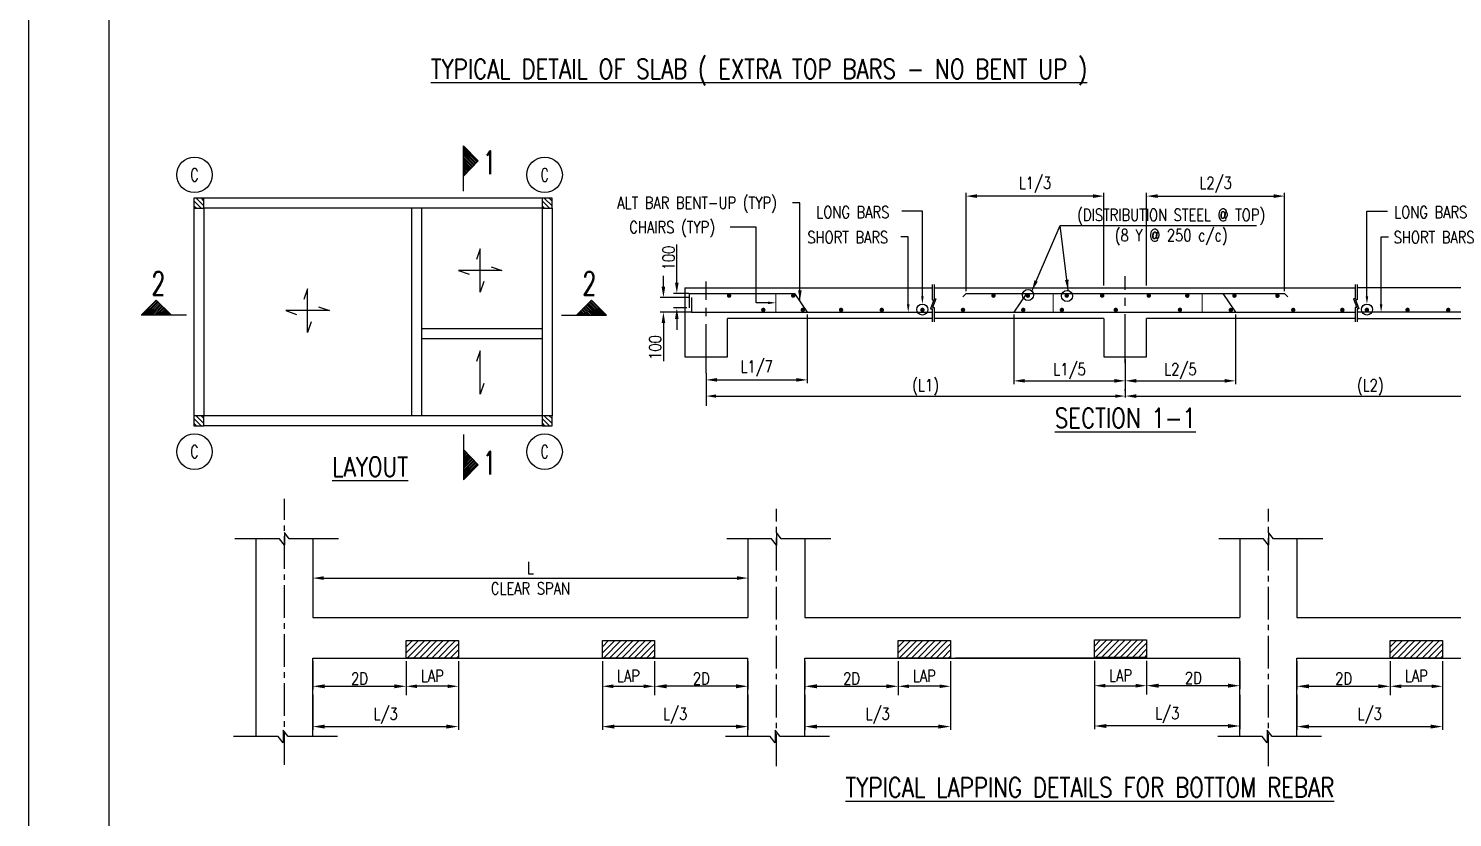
# Model space of a CAD drawing. Extents: x 345615 to 1272425, y -526289 to -156124.
# Drawn here: x 479679 to 512408, y -303144 to -285013 of the extents above; entities that cross this region are included whole.
import ezdxf
from ezdxf.enums import TextEntityAlignment as Align
from ezdxf.lldxf.tags import DXFTag

# ---------------------------------------------------------------- set-up
doc = ezdxf.new("R2010")
doc.units = 0
doc.header["$LTSCALE"] = 500
doc.header["$MEASUREMENT"] = 0
doc.header["$PDMODE"] = 35
doc.header["$PDSIZE"] = -15
doc.linetypes.add('CENTER2', pattern=[1.125, 0.75, -0.125, 0.125, -0.125])
doc.linetypes.add('HIDDEN2', pattern=[0.1875, 0.125, -0.0625])
doc.layers.get('DEFPOINTS').update_dxf_attribs({"color": 4})
for name, color, linetype in [('BEAM', 4, 'Continuous'), ('CENTERLINE', 8, 'CENTER2'), ('col & circal', 8, 'CENTER2'), ('CUTOUT2', 9, 'Continuous'), ('DIM', 5, 'Continuous'), ('dimention', 7, 'Continuous'), ('hat', 8, 'Continuous'), ('NO. SECTION', 1, 'Continuous'), ('other', 5, 'Continuous'), ('S-BEAM INNER', 4, 'HIDDEN2'), ('S-COLUMN', 1, 'Continuous'), ('S-COLUMN CIRCLE', 9, 'Continuous'), ('S-COLUMN HATCH', 8, 'Continuous'), ('S-COLUMN NO', 2, 'Continuous'), ('S-CONCRET LINE', 4, 'Continuous'), ('S-DIM-1', 5, 'Continuous'), ('S-REINFORCEMENT', 6, 'Continuous'), ('S-SLAB MARK', 3, 'Continuous'), ('S-TEXT-1', 4, 'Continuous'), ('S-TITLE', 6, 'Continuous'), ('s_TITILE', 9, 'Continuous'), ('TXT', 4, 'Continuous')]:
    doc.layers.add(name, color=color, linetype=linetype)
doc.layers.add('LINE', color=253, linetype='Continuous', lineweight=18)
doc.styles.add('ROMANS', font='simplex.shx', dxfattribs={"width": 0.8, "height": 275, "bigfont": 'bigfont.shx'})
tags = doc.linetypes.add('HIDDEN', pattern=[0.375, 0.25, -0.125]).pattern_tags.tags
tags[6:7] = [DXFTag(74, 4), DXFTag(75, 0), DXFTag(340, '0'), DXFTag(46, 1.0), DXFTag(50, 0.0), DXFTag(44, 0.0), DXFTag(45, 0.0)]
tags[4:5] = [DXFTag(74, 4), DXFTag(75, 0), DXFTag(340, '0'), DXFTag(46, 1.0), DXFTag(50, 0.0), DXFTag(44, 0.0), DXFTag(45, 0.0)]
doc.dimstyles.new('5', dxfattribs={"dimtxt": 250, "dimasz": 250, "dimexe": 60, "dimexo": 60, "dimgap": 150, "dimtad": 1, "dimdec": 0, "dimlfac": 0.2, "dimzin": 0, "dimdsep": 46, "dimtxsty": 'ROMANS', "dimcen": -250, "dimclrd": 5, "dimclre": 5, "dimclrt": 4, "dimadec": 0, "dimazin": 0, "dimtfac": 1, "dimtdec": 0, "dimtix": 1, "dimtofl": 0, "dimtmove": 2, "dimatfit": 3, "dimfxl": 0, "dimtolj": 1, "dimtzin": 0, "dimarcsym": 0})
doc.dimstyles.new('Copy of INT2TIMES', dxfattribs={"dimtxt": 300, "dimasz": 275, "dimexe": 75, "dimexo": 75, "dimgap": 40, "dimtad": 1, "dimdec": 0, "dimlfac": 0.5, "dimrnd": 5, "dimzin": 0, "dimdsep": 46, "dimtxsty": 'ROMANS', "dimcen": -1, "dimclrd": 5, "dimclre": 5, "dimclrt": 4, "dimadec": 0, "dimazin": 0, "dimtfac": 1, "dimtdec": 0, "dimtix": 1, "dimtofl": 0, "dimtmove": 2, "dimatfit": 3, "dimfxl": 0, "dimtolj": 1, "dimtzin": 0, "dimarcsym": 0})
doc.dimstyles.new('Copy(2) of Standard', dxfattribs={"dimtxt": 300, "dimasz": 250, "dimexe": 75, "dimexo": 50, "dimgap": 50, "dimtad": 1, "dimdec": 0, "dimrnd": 5, "dimzin": 0, "dimdsep": 46, "dimtxsty": 'ROMANS', "dimcen": 0, "dimclrd": 5, "dimclre": 5, "dimclrt": 4, "dimadec": 0, "dimazin": 0, "dimtfac": 1, "dimtdec": 0, "dimtofl": 0, "dimtmove": 0, "dimatfit": 3, "dimfxl": 0, "dimtolj": 1, "dimtzin": 0, "dimarcsym": 0})
doc.dimstyles.new('dim100', dxfattribs={"dimtxt": 250, "dimasz": 250, "dimexe": 200, "dimexo": 200, "dimgap": 100, "dimtad": 1, "dimdec": 0, "dimzin": 0, "dimdsep": 46, "dimtxsty": 'ROMANS', "dimcen": 0, "dimclrd": 5, "dimclre": 5, "dimclrt": 4, "dimadec": 0, "dimazin": 0, "dimtfac": 1, "dimtdec": 0, "dimtix": 1, "dimtofl": 0, "dimtmove": 2, "dimatfit": 3, "dimfxl": 0, "dimtolj": 1, "dimtzin": 0, "dimlwd": -1, "dimlwe": -1, "dimarcsym": 0})
doc.dimstyles.new('INT1', dxfattribs={"dimtxt": 250, "dimasz": 250, "dimexe": 150, "dimexo": 60, "dimgap": 75, "dimtad": 1, "dimdec": 0, "dimzin": 0, "dimdsep": 46, "dimtxsty": 'ROMANS', "dimcen": -250, "dimclrd": 5, "dimclre": 5, "dimclrt": 4, "dimadec": 0, "dimazin": 0, "dimtfac": 1, "dimtdec": 0, "dimtix": 1, "dimtofl": 0, "dimtmove": 2, "dimatfit": 3, "dimfxl": 0, "dimtolj": 1, "dimtzin": 0, "dimarcsym": 0})

# ---------------------------------------------------------------- blocks, each defined once
blk = doc.blocks.new('*D101')
at = {"layer": 'DEFPOINTS', "color": 0, "ltscale": 2}
for p in [(505378, -299465), (507523, -299476), (505378, -300115)]:
    blk.add_point(p, dxfattribs=at)
at = {"layer": 'DIM', "color": 5, "lineweight": -2, "ltscale": 2}
for p, q in [((505378, -299540), (505378, -300190)), ((507523, -299551), (507523, -300190)), ((507248, -300115), (505653, -300115))]:
    blk.add_line(p, q, dxfattribs=at)
at = {"layer": 'DIM', "color": 5, "ltscale": 2}
for points in [[(505653, -300069), (505653, -300161), (505378, -300115)], [(507248, -300069), (507248, -300161), (507523, -300115)]]:
    blk.add_solid(points, dxfattribs=at)
at = {"layer": 'DIM', "color": 4, "ltscale": 2, "insert": (506451, -299938), "char_height": 275, "attachment_point": 5, "style": 'ROMANS'}
blk.add_mtext('\\A1;{2D}', dxfattribs=at)
blk = doc.blocks.new('*D102')
at = {"layer": 'DEFPOINTS', "color": 0}
for p in [(504178, -299465), (505378, -299465), (505378, -300115)]:
    blk.add_point(p, dxfattribs=at)
at = {"layer": 'S-DIM-1', "color": 5}
for p, q in [((504178, -299665), (504178, -300315)), ((505378, -299665), (505378, -300315)), ((504428, -300115), (505128, -300115))]:
    blk.add_line(p, q, dxfattribs=at)
for points in [[(504428, -300074), (504428, -300157), (504178, -300115)], [(505128, -300074), (505128, -300157), (505378, -300115)]]:
    blk.add_solid(points, dxfattribs=at)
at = {"layer": 'S-DIM-1', "color": 4, "insert": (504778, -299878), "char_height": 275, "attachment_point": 5, "style": 'ROMANS'}
blk.add_mtext('\\A1;LAP', dxfattribs=at)
blk = doc.blocks.new('*D103')
at = {"layer": 'DEFPOINTS', "color": 0, "ltscale": 2}
for p in [(504178, -299465), (507523, -300251), (504178, -301041)]:
    blk.add_point(p, dxfattribs=at)
at = {"layer": 'DIM', "color": 5, "lineweight": -2, "ltscale": 2}
for p, q in [((504178, -299540), (504178, -301116)), ((507523, -300326), (507523, -301116)), ((507248, -301041), (504453, -301041))]:
    blk.add_line(p, q, dxfattribs=at)
at = {"layer": 'DIM', "color": 5, "ltscale": 2}
for points in [[(504453, -300996), (504453, -301087), (504178, -301041)], [(507248, -300996), (507248, -301087), (507523, -301041)]]:
    blk.add_solid(points, dxfattribs=at)
at = {"layer": 'DIM', "color": 4, "ltscale": 2, "insert": (505851, -300792), "char_height": 275, "attachment_point": 5, "style": 'ROMANS'}
blk.add_mtext('\\A1;L/3', dxfattribs=at)
blk = doc.blocks.new('*D104')
at = {"layer": 'DEFPOINTS', "color": 0, "ltscale": 2}
for p in [(494069, -299479), (496215, -299479), (494069, -300129)]:
    blk.add_point(p, dxfattribs=at)
at = {"layer": 'DIM', "color": 5, "lineweight": -2, "ltscale": 2}
for p, q in [((494069, -299554), (494069, -300204)), ((496215, -299554), (496215, -300204)), ((495940, -300129), (494344, -300129))]:
    blk.add_line(p, q, dxfattribs=at)
at = {"layer": 'DIM', "color": 5, "ltscale": 2}
for points in [[(494344, -300083), (494344, -300175), (494069, -300129)], [(495940, -300083), (495940, -300175), (496215, -300129)]]:
    blk.add_solid(points, dxfattribs=at)
at = {"layer": 'DIM', "color": 4, "ltscale": 2, "insert": (495142, -299951), "char_height": 275, "attachment_point": 5, "style": 'ROMANS'}
blk.add_mtext('\\A1;{2D}', dxfattribs=at)
blk = doc.blocks.new('*D105')
at = {"layer": 'DEFPOINTS', "color": 0}
for p in [(492869, -299479), (494069, -299479), (494069, -300129)]:
    blk.add_point(p, dxfattribs=at)
at = {"layer": 'S-DIM-1', "color": 5}
for p, q in [((492869, -299679), (492869, -300329)), ((494069, -299679), (494069, -300329)), ((493119, -300129), (493819, -300129))]:
    blk.add_line(p, q, dxfattribs=at)
for points in [[(493119, -300087), (493119, -300170), (492869, -300129)], [(493819, -300087), (493819, -300170), (494069, -300129)]]:
    blk.add_solid(points, dxfattribs=at)
at = {"layer": 'S-DIM-1', "color": 4, "insert": (493469, -299891), "char_height": 275, "attachment_point": 5, "style": 'ROMANS'}
blk.add_mtext('\\A1;LAP', dxfattribs=at)
blk = doc.blocks.new('*D106')
at = {"layer": 'DEFPOINTS', "color": 0, "ltscale": 2}
for p in [(492869, -299479), (496215, -300253), (492869, -301055)]:
    blk.add_point(p, dxfattribs=at)
at = {"layer": 'DIM', "color": 5, "lineweight": -2, "ltscale": 2}
for p, q in [((492869, -299554), (492869, -301130)), ((496215, -300328), (496215, -301130)), ((495940, -301055), (493144, -301055))]:
    blk.add_line(p, q, dxfattribs=at)
at = {"layer": 'DIM', "color": 5, "ltscale": 2}
for points in [[(493144, -301009), (493144, -301101), (492869, -301055)], [(495940, -301009), (495940, -301101), (496215, -301055)]]:
    blk.add_solid(points, dxfattribs=at)
at = {"layer": 'DIM', "color": 4, "ltscale": 2, "insert": (494542, -300805), "char_height": 275, "attachment_point": 5, "style": 'ROMANS'}
blk.add_mtext('\\A1;L/3', dxfattribs=at)
blk = doc.blocks.new('*D107')
at = {"layer": 'DEFPOINTS', "color": 0, "ltscale": 2}
for p in [(486215, -299479), (488360, -299479), (488360, -300129)]:
    blk.add_point(p, dxfattribs=at)
at = {"layer": 'DIM', "color": 5, "lineweight": -2, "ltscale": 2}
for p, q in [((486215, -299554), (486215, -300204)), ((488360, -299554), (488360, -300204)), ((486490, -300129), (488085, -300129))]:
    blk.add_line(p, q, dxfattribs=at)
at = {"layer": 'DIM', "color": 5, "ltscale": 2}
for points in [[(486490, -300083), (486490, -300175), (486215, -300129)], [(488085, -300083), (488085, -300175), (488360, -300129)]]:
    blk.add_solid(points, dxfattribs=at)
at = {"layer": 'DIM', "color": 4, "ltscale": 2, "insert": (487287, -299951), "char_height": 275, "attachment_point": 5, "style": 'ROMANS'}
blk.add_mtext('\\A1;{2D}', dxfattribs=at)
blk = doc.blocks.new('*D108')
at = {"layer": 'DEFPOINTS', "color": 0}
for p in [(488360, -299479), (489560, -299479), (488360, -300129)]:
    blk.add_point(p, dxfattribs=at)
at = {"layer": 'S-DIM-1', "color": 5}
for p, q in [((488360, -299679), (488360, -300329)), ((489560, -299679), (489560, -300329)), ((489310, -300129), (488610, -300129))]:
    blk.add_line(p, q, dxfattribs=at)
for points in [[(488610, -300087), (488610, -300170), (488360, -300129)], [(489310, -300087), (489310, -300170), (489560, -300129)]]:
    blk.add_solid(points, dxfattribs=at)
at = {"layer": 'S-DIM-1', "color": 4, "insert": (488960, -299891), "char_height": 275, "attachment_point": 5, "style": 'ROMANS'}
blk.add_mtext('\\A1;LAP', dxfattribs=at)
blk = doc.blocks.new('*D109')
at = {"layer": 'DEFPOINTS', "color": 0, "ltscale": 2}
for p in [(489560, -299479), (486215, -300253), (489560, -301055)]:
    blk.add_point(p, dxfattribs=at)
at = {"layer": 'DIM', "color": 5, "lineweight": -2, "ltscale": 2}
for p, q in [((489560, -299554), (489560, -301130)), ((486215, -300328), (486215, -301130)), ((486490, -301055), (489285, -301055))]:
    blk.add_line(p, q, dxfattribs=at)
at = {"layer": 'DIM', "color": 5, "ltscale": 2}
for points in [[(486490, -301009), (486490, -301101), (486215, -301055)], [(489285, -301009), (489285, -301101), (489560, -301055)]]:
    blk.add_solid(points, dxfattribs=at)
at = {"layer": 'DIM', "color": 4, "ltscale": 2, "insert": (487887, -300805), "char_height": 275, "attachment_point": 5, "style": 'ROMANS'}
blk.add_mtext('\\A1;L/3', dxfattribs=at)
blk = doc.blocks.new('*D110')
at = {"layer": 'DEFPOINTS', "color": 0, "ltscale": 2}
for p in [(497523, -299479), (499669, -299479), (499669, -300129)]:
    blk.add_point(p, dxfattribs=at)
at = {"layer": 'DIM', "color": 5, "lineweight": -2, "ltscale": 2}
for p, q in [((497523, -299554), (497523, -300204)), ((499669, -299554), (499669, -300204)), ((497798, -300129), (499394, -300129))]:
    blk.add_line(p, q, dxfattribs=at)
at = {"layer": 'DIM', "color": 5, "ltscale": 2}
for points in [[(497798, -300083), (497798, -300175), (497523, -300129)], [(499394, -300083), (499394, -300175), (499669, -300129)]]:
    blk.add_solid(points, dxfattribs=at)
at = {"layer": 'DIM', "color": 4, "ltscale": 2, "insert": (498596, -299951), "char_height": 275, "attachment_point": 5, "style": 'ROMANS'}
blk.add_mtext('\\A1;{2D}', dxfattribs=at)
blk = doc.blocks.new('*D111')
at = {"layer": 'DEFPOINTS', "color": 0}
for p in [(499669, -299479), (500869, -299479), (499669, -300129)]:
    blk.add_point(p, dxfattribs=at)
at = {"layer": 'S-DIM-1', "color": 5}
for p, q in [((499669, -299679), (499669, -300329)), ((500869, -299679), (500869, -300329)), ((500619, -300129), (499919, -300129))]:
    blk.add_line(p, q, dxfattribs=at)
for points in [[(499919, -300087), (499919, -300170), (499669, -300129)], [(500619, -300087), (500619, -300170), (500869, -300129)]]:
    blk.add_solid(points, dxfattribs=at)
at = {"layer": 'S-DIM-1', "color": 4, "insert": (500269, -299891), "char_height": 275, "attachment_point": 5, "style": 'ROMANS'}
blk.add_mtext('\\A1;LAP', dxfattribs=at)
blk = doc.blocks.new('*D112')
at = {"layer": 'DEFPOINTS', "color": 0, "ltscale": 2}
for p in [(500869, -299479), (497523, -300253), (500869, -301055)]:
    blk.add_point(p, dxfattribs=at)
at = {"layer": 'DIM', "color": 5, "lineweight": -2, "ltscale": 2}
for p, q in [((500869, -299554), (500869, -301130)), ((497523, -300328), (497523, -301130)), ((497798, -301055), (500594, -301055))]:
    blk.add_line(p, q, dxfattribs=at)
at = {"layer": 'DIM', "color": 5, "ltscale": 2}
for points in [[(497798, -301009), (497798, -301101), (497523, -301055)], [(500594, -301009), (500594, -301101), (500869, -301055)]]:
    blk.add_solid(points, dxfattribs=at)
at = {"layer": 'DIM', "color": 4, "ltscale": 2, "insert": (499196, -300805), "char_height": 275, "attachment_point": 5, "style": 'ROMANS'}
blk.add_mtext('\\A1;L/3', dxfattribs=at)
blk = doc.blocks.new('*D113')
at = {"layer": 'DEFPOINTS', "color": 0, "ltscale": 2}
for p in [(508832, -299479), (510978, -299479), (510978, -300129)]:
    blk.add_point(p, dxfattribs=at)
at = {"layer": 'DIM', "color": 5, "lineweight": -2, "ltscale": 2}
for p, q in [((508832, -299554), (508832, -300204)), ((510978, -299554), (510978, -300204)), ((509107, -300129), (510703, -300129))]:
    blk.add_line(p, q, dxfattribs=at)
at = {"layer": 'DIM', "color": 5, "ltscale": 2}
for points in [[(509107, -300083), (509107, -300175), (508832, -300129)], [(510703, -300083), (510703, -300175), (510978, -300129)]]:
    blk.add_solid(points, dxfattribs=at)
at = {"layer": 'DIM', "color": 4, "ltscale": 2, "insert": (509905, -299951), "char_height": 275, "attachment_point": 5, "style": 'ROMANS'}
blk.add_mtext('\\A1;{2D}', dxfattribs=at)
blk = doc.blocks.new('*D114')
at = {"layer": 'DEFPOINTS', "color": 0}
for p in [(510978, -299479), (512178, -299479), (510978, -300129)]:
    blk.add_point(p, dxfattribs=at)
at = {"layer": 'S-DIM-1', "color": 5}
for p, q in [((510978, -299679), (510978, -300329)), ((512178, -299679), (512178, -300329)), ((511928, -300129), (511228, -300129))]:
    blk.add_line(p, q, dxfattribs=at)
for points in [[(511228, -300087), (511228, -300170), (510978, -300129)], [(511928, -300087), (511928, -300170), (512178, -300129)]]:
    blk.add_solid(points, dxfattribs=at)
at = {"layer": 'S-DIM-1', "color": 4, "insert": (511578, -299891), "char_height": 275, "attachment_point": 5, "style": 'ROMANS'}
blk.add_mtext('\\A1;LAP', dxfattribs=at)
blk = doc.blocks.new('*D115')
at = {"layer": 'DEFPOINTS', "color": 0, "ltscale": 2}
for p in [(512178, -299479), (508832, -300253), (512178, -301055)]:
    blk.add_point(p, dxfattribs=at)
at = {"layer": 'DIM', "color": 5, "lineweight": -2, "ltscale": 2}
for p, q in [((512178, -299554), (512178, -301130)), ((508832, -300328), (508832, -301130)), ((509107, -301055), (511903, -301055))]:
    blk.add_line(p, q, dxfattribs=at)
at = {"layer": 'DIM', "color": 5, "ltscale": 2}
for points in [[(509107, -301009), (509107, -301101), (508832, -301055)], [(511903, -301009), (511903, -301101), (512178, -301055)]]:
    blk.add_solid(points, dxfattribs=at)
at = {"layer": 'DIM', "color": 4, "ltscale": 2, "insert": (510505, -300805), "char_height": 275, "attachment_point": 5, "style": 'ROMANS'}
blk.add_mtext('\\A1;L/3', dxfattribs=at)
blk = doc.blocks.new('*D116')
at = {"layer": 'DEFPOINTS', "color": 0}
for p in [(486215, -297642), (496215, -297642), (496215, -297642)]:
    blk.add_point(p, dxfattribs=at)
at = {"layer": 'S-DIM-1', "color": 5}
blk.add_line((486465, -297642), (495965, -297642), dxfattribs=at)
for points in [[(486465, -297600), (486465, -297684), (486215, -297642)], [(495965, -297600), (495965, -297684), (496215, -297642)]]:
    blk.add_solid(points, dxfattribs=at)
at = {"layer": 'S-DIM-1', "color": 4, "char_height": 275, "style": 'ROMANS'}
for s, insert, attachment_point in [('\\A1;L', (491215, -297542), 8), ('\\A1;CLEAR SPAN', (491215, -297742), 2)]:
    blk.add_mtext(s, dxfattribs=dict(at, insert=insert, attachment_point=attachment_point))
blk = doc.blocks.new('*D342')
at = {"layer": 'DEFPOINTS', "color": 0}
for p in [(515413, -292899), (504888, -293490), (515413, -293460)]:
    blk.add_point(p, dxfattribs=at)
at = {"layer": 'DIM', "color": 5, "lineweight": -2}
for p, q in [((515413, -293049), (515413, -293610)), ((504888, -293340), (504888, -293310)), ((505138, -293460), (515163, -293460))]:
    blk.add_line(p, q, dxfattribs=at)
at = {"layer": 'DIM', "color": 5}
for points in [[(505138, -293419), (505138, -293502), (504888, -293460)], [(515163, -293419), (515163, -293502), (515413, -293460)]]:
    blk.add_solid(points, dxfattribs=at)
blk = doc.blocks.new('*D343')
at = {"layer": 'DEFPOINTS', "color": 0, "linetype": 'ByBlock'}
for p in [(508547, -288865), (505378, -290972), (508547, -291101)]:
    blk.add_point(p, dxfattribs=at)
at = {"layer": 'TXT', "color": 5, "linetype": 'ByBlock', "lineweight": -2}
for p, q in [((505378, -290922), (505378, -288790)), ((508547, -291051), (508547, -288790))]:
    blk.add_line(p, q, dxfattribs=at)
at = {"layer": 'TXT', "color": 5, "lineweight": -2}
blk.add_line((505628, -288865), (508297, -288865), dxfattribs=at)
at = {"layer": 'TXT', "color": 5, "linetype": 'ByBlock'}
for points in [[(505628, -288823), (505628, -288907), (505378, -288865)], [(508297, -288823), (508297, -288907), (508547, -288865)]]:
    blk.add_solid(points, dxfattribs=at)
at = {"layer": 'TXT', "color": 4, "linetype": 'ByBlock', "insert": (506963, -288606), "char_height": 275, "attachment_point": 5, "style": 'ROMANS'}
blk.add_mtext('\\A1;{L2/3}', dxfattribs=at)
blk = doc.blocks.new('*D344')
at = {"layer": 'DEFPOINTS', "color": 0}
for p in [(507420, -291532), (504888, -292562), (507420, -293110)]:
    blk.add_point(p, dxfattribs=at)
at = {"layer": 'DIM', "color": 5, "lineweight": -2}
for p, q in [((507420, -291582), (507420, -293185)), ((504888, -292612), (504888, -293185)), ((505138, -293110), (507170, -293110))]:
    blk.add_line(p, q, dxfattribs=at)
at = {"layer": 'DIM', "color": 5}
for points in [[(505138, -293068), (505138, -293151), (504888, -293110)], [(507170, -293068), (507170, -293151), (507420, -293110)]]:
    blk.add_solid(points, dxfattribs=at)
at = {"layer": 'DIM', "color": 4, "insert": (506154, -292890), "char_height": 275, "attachment_point": 5, "style": 'ROMANS'}
blk.add_mtext('\\A1;{L2/5}', dxfattribs=at)
blk = doc.blocks.new('*D345')
at = {"layer": 'DEFPOINTS', "color": 0}
for p in [(502325, -291532), (504888, -292562), (504888, -293110)]:
    blk.add_point(p, dxfattribs=at)
at = {"layer": 'DIM', "color": 5, "lineweight": -2}
for p, q in [((502325, -291582), (502325, -293185)), ((504888, -292612), (504888, -293185)), ((502575, -293110), (504638, -293110))]:
    blk.add_line(p, q, dxfattribs=at)
at = {"layer": 'DIM', "color": 5}
for points in [[(502575, -293068), (502575, -293151), (502325, -293110)], [(504638, -293068), (504638, -293151), (504888, -293110)]]:
    blk.add_solid(points, dxfattribs=at)
at = {"layer": 'DIM', "color": 4, "insert": (503606, -292890), "char_height": 275, "attachment_point": 5, "style": 'ROMANS'}
blk.add_mtext('\\A1;L1/5', dxfattribs=at)
blk = doc.blocks.new('*D346')
at = {"layer": 'DEFPOINTS', "color": 0}
for p in [(497579, -291532), (495252, -292932), (497579, -293088)]:
    blk.add_point(p, dxfattribs=at)
at = {"layer": 'DIM', "color": 5, "lineweight": -2}
for p, q in [((497579, -291582), (497579, -293163)), ((495252, -292982), (495252, -293163)), ((495502, -293088), (497329, -293088))]:
    blk.add_line(p, q, dxfattribs=at)
at = {"layer": 'DIM', "color": 5}
for points in [[(495502, -293046), (495502, -293129), (495252, -293088)], [(497329, -293046), (497329, -293129), (497579, -293088)]]:
    blk.add_solid(points, dxfattribs=at)
at = {"layer": 'DIM', "color": 4, "insert": (496415, -292828), "char_height": 275, "attachment_point": 5, "style": 'ROMANS'}
blk.add_mtext('\\A1;{L1/7}', dxfattribs=at)
blk = doc.blocks.new('*D347')
at = {"layer": 'DEFPOINTS', "color": 0, "linetype": 'ByBlock'}
for p in [(501228, -288865), (501228, -291101), (504396, -290972)]:
    blk.add_point(p, dxfattribs=at)
at = {"layer": 'TXT', "color": 5, "linetype": 'ByBlock', "lineweight": -2}
for p, q in [((501228, -291051), (501228, -288790)), ((504396, -290922), (504396, -288790))]:
    blk.add_line(p, q, dxfattribs=at)
at = {"layer": 'TXT', "color": 5, "lineweight": -2}
blk.add_line((504146, -288865), (501478, -288865), dxfattribs=at)
at = {"layer": 'TXT', "color": 5, "linetype": 'ByBlock'}
for points in [[(501478, -288823), (501478, -288907), (501228, -288865)], [(504146, -288823), (504146, -288907), (504396, -288865)]]:
    blk.add_solid(points, dxfattribs=at)
at = {"layer": 'TXT', "color": 4, "linetype": 'ByBlock', "insert": (502812, -288606), "char_height": 275, "attachment_point": 5, "style": 'ROMANS'}
blk.add_mtext('\\A1;L1/3', dxfattribs=at)
blk = doc.blocks.new('*D348')
at = {"layer": 'DEFPOINTS', "color": 0, "linetype": 'ByBlock'}
for p in [(494580, -291101), (494907, -291101), (494862, -291436)]:
    blk.add_point(p, dxfattribs=at)
at = {"layer": 'TXT', "color": 5, "linetype": 'ByBlock', "lineweight": -2}
for p, q in [((494580, -290851), (494580, -289977)), ((494857, -291101), (494505, -291101)), ((494812, -291436), (494505, -291436)), ((494580, -291686), (494580, -291936))]:
    blk.add_line(p, q, dxfattribs=at)
at = {"layer": 'TXT', "color": 5, "linetype": 'ByBlock'}
for points in [[(494538, -290851), (494621, -290851), (494580, -291101)], [(494538, -291686), (494621, -291686), (494580, -291436)]]:
    blk.add_solid(points, dxfattribs=at)
at = {"layer": 'TXT', "color": 4, "linetype": 'ByBlock', "insert": (494392, -290289), "char_height": 275, "attachment_point": 5, "rotation": 90, "style": 'ROMANS'}
blk.add_mtext('\\A1;100', dxfattribs=at)
blk = doc.blocks.new('*D349')
at = {"layer": 'DEFPOINTS', "color": 0}
for p in [(494914, -291197), (494272, -291532), (494959, -291532)]:
    blk.add_point(p, dxfattribs=at)
at = {"layer": 'DIM', "color": 5, "lineweight": -2}
for p, q in [((494272, -290947), (494272, -290697)), ((494864, -291197), (494197, -291197)), ((494909, -291532), (494197, -291532)), ((494272, -291782), (494272, -292656))]:
    blk.add_line(p, q, dxfattribs=at)
at = {"layer": 'DIM', "color": 5}
for points in [[(494230, -290947), (494313, -290947), (494272, -291197)], [(494230, -291782), (494313, -291782), (494272, -291532)]]:
    blk.add_solid(points, dxfattribs=at)
at = {"layer": 'DIM', "color": 4, "insert": (494084, -292344), "char_height": 275, "attachment_point": 5, "rotation": 90, "style": 'ROMANS'}
blk.add_mtext('\\A1;100', dxfattribs=at)
blk = doc.blocks.new('zw$155A')
at = {"layer": 's_TITILE', "color": 7}
blk.add_lwpolyline([(0, 0), (88000, 0), (88000, 58000), (0, 58000)], close=True, dxfattribs=at)
at = {"layer": 's_TITILE', "color": 1}
blk.add_lwpolyline([(1300, 800), (78500, 800), (78500, 57200), (1300, 57200)], close=True, dxfattribs=at)

msp = doc.modelspace()

# ---------------------------------------------------------------- hatches: boundary and pattern name
at = {"layer": 'BEAM'}
h = msp.add_hatch(dxfattribs=at)
h.set_pattern_fill('ANSI31', color=253, scale=800, style=0)
h.set_pattern_definition([(45, (-5163396.24, 1968054.14), (-70.7106781, 70.7106781), [])])
h.paths.add_polyline_path([(488360.303, -299077.736), (488360.303, -299478.847), (489560.303, -299478.847), (489560.303, -299077.736)])
h = msp.add_hatch(dxfattribs=at)
h.set_pattern_fill('ANSI31', color=253, scale=800, style=0)
h.set_pattern_definition([(45, (-5158887.47, 1968054.14), (-70.7106781, 70.7106781), [])])
h.paths.add_polyline_path([(492869.067, -299478.847), (494069.067, -299478.847), (494069.067, -299077.736), (492869.067, -299077.736)])
h = msp.add_hatch(dxfattribs=at)
h.set_pattern_fill('ANSI31', color=253, scale=800, style=0)
h.set_pattern_definition([(45, (-5152087.47, 1968054.14), (-70.7106781, 70.7106781), [])])
h.paths.add_polyline_path([(499669.067, -299478.847), (500869.067, -299478.847), (500869.067, -299077.736), (499669.067, -299077.736)])
h = msp.add_hatch(dxfattribs=at)
h.set_pattern_fill('ANSI31', color=253, scale=800, style=0)
h.set_pattern_definition([(45, (-5147578.71, 1968067.69), (-70.7106781, 70.7106781), [])])
h.paths.add_polyline_path([(504177.83, -299465.294), (505377.83, -299465.294), (505377.83, -299064.183), (504177.83, -299064.183)])
h = msp.add_hatch(dxfattribs=at)
h.set_pattern_fill('ANSI31', color=253, scale=800, style=0)
h.set_pattern_definition([(45, (-5140778.71, 1968054.14), (-70.7106781, 70.7106781), [])])
h.paths.add_polyline_path([(510977.83, -299478.847), (512177.83, -299478.847), (512177.83, -299077.736), (510977.83, -299077.736)])
at = {"layer": 'NO. SECTION', "ltscale": 5}
h = msp.add_hatch(dxfattribs=at)
h.set_pattern_fill('ANSI31', color=256, scale=220.680914, angle=90, style=0)
h.set_pattern_definition([(315, (487321.857, -195809.28), (19.505621, 19.505621), [])])
h.paths.add_polyline_path([(490017.674, -288056.65), (489675.749, -287708.662), (489675.749, -288404.637)])
h = msp.add_hatch(dxfattribs=at)
h.set_pattern_fill('ANSI31', color=256, scale=220.680914, angle=180, style=0)
h.set_pattern_definition([(45, (390366.98, -293953.973), (-19.505621, 19.505621), [])])
h.paths.add_polyline_path([(482614.35, -291258.155), (482266.363, -291600.081), (482962.338, -291600.081)])
h = msp.add_hatch(dxfattribs=at)
h.set_pattern_fill('ANSI31', color=256, scale=220.680914, angle=360, style=0)
h.set_pattern_definition([(135, (584866.504, -293953.973), (19.505621, 19.505621), [])])
h.paths.add_polyline_path([(492619.134, -291258.155), (492967.122, -291600.081), (492271.147, -291600.081)])
h = msp.add_hatch(dxfattribs=at)
h.set_pattern_fill('ANSI31', color=256, scale=220.680914, angle=270, style=0)
h.set_pattern_definition([(45, (487321.857, -387285.39), (19.505621, -19.505621), [])])
h.paths.add_polyline_path([(490017.674, -295038.021), (489675.749, -295386.009), (489675.749, -294690.034)])
at = {"layer": 'S-COLUMN HATCH'}
h = msp.add_hatch(dxfattribs=at)
h.set_pattern_fill('ANSI31', color=256, scale=25, angle=270, style=0)
h.set_pattern_definition([(315, (458947.17, -209323.04), (56.1266, 56.1266), [])])
h.paths.add_polyline_path([(483711.457, -289142.867), (483711.457, -288912.867), (483481.457, -288912.867), (483481.457, -289142.867)])
h = msp.add_hatch(dxfattribs=at)
h.set_pattern_fill('ANSI31', color=256, scale=25, angle=270, style=0)
h.set_pattern_definition([(315, (466947.17, -209323.04), (56.1266, 56.1266), [])])
h.paths.add_polyline_path([(491711.457, -289142.867), (491711.457, -288912.867), (491481.457, -288912.867), (491481.457, -289142.867)])
h = msp.add_hatch(dxfattribs=at)
h.set_pattern_fill('ANSI31', color=256, scale=25, angle=270, style=0)
h.set_pattern_definition([(315, (458947.17, -214323.04), (56.1266, 56.1266), [])])
h.paths.add_polyline_path([(483711.457, -294142.867), (483711.457, -293912.867), (483481.457, -293912.867), (483481.457, -294142.867)])
h = msp.add_hatch(dxfattribs=at)
h.set_pattern_fill('ANSI31', color=256, scale=25, angle=270, style=0)
h.set_pattern_definition([(315, (466947.17, -214323.04), (56.1266, 56.1266), [])])
h.paths.add_polyline_path([(491711.457, -294142.867), (491711.457, -293912.867), (491481.457, -293912.867), (491481.457, -294142.867)])

# ---------------------------------------------------------------- linework, layer by layer
at = {"layer": 'BEAM', "elevation": 0}
for points in [[(488360.303, -299077.736), (489560.303, -299077.736), (489560.303, -299478.847), (488360.303, -299478.847)], [(492869.067, -299077.736), (494069.067, -299077.736), (494069.067, -299478.847), (492869.067, -299478.847)], [(499669.067, -299077.736), (500869.067, -299077.736), (500869.067, -299478.847), (499669.067, -299478.847)], [(504177.83, -299064.183), (505377.83, -299064.183), (505377.83, -299465.294), (504177.83, -299465.294)], [(510977.83, -299077.736), (512177.83, -299077.736), (512177.83, -299478.847), (510977.83, -299478.847)]]:
    msp.add_lwpolyline(points, close=True, dxfattribs=at)
at = {"layer": 'CENTERLINE', "ltscale": 3}
for p, q in [((495251.554, -292935.4, 0), (495251.554, -290830.676, 0)), ((504887.566, -292702.475, 0), (504887.566, -290705.193, 0))]:
    msp.add_line(p, q, dxfattribs=at)
at = {"layer": 'col & circal', "linetype": 'CENTER2', "ltscale": 2}
for p, q in [((485560.303, -301931.791, 0), (485560.303, -295820.949, 0)), ((496869.067, -301967.493, 0), (496869.067, -296054.358, 0)), ((508177.83, -301967.493, 0), (508177.83, -296054.358, 0))]:
    msp.add_line(p, q, dxfattribs=at)
at = {"layer": 'CUTOUT2', "linetype": 'Continuous', "elevation": 0}
for points in [[(486807.322, -296739.315), (485672.788, -296739.292), (485560.303, -296593.693), (485560.303, -296883.616), (485444.968, -296739.292), (484420.381, -296739.325)], [(498116.086, -296739.32), (496981.552, -296739.296), (496869.067, -296593.697), (496869.067, -296883.62), (496753.732, -296739.296), (495729.144, -296739.329)], [(509424.849, -296739.315), (508290.315, -296739.292), (508177.83, -296593.693), (508177.83, -296883.616), (508062.495, -296739.292), (507037.908, -296739.325)], [(486780.569, -301285.411), (485646.035, -301285.387), (485533.55, -301139.788), (485533.55, -301429.711), (485418.215, -301285.387), (484393.628, -301285.42)], [(498089.333, -301285.415), (496954.798, -301285.391), (496842.314, -301139.793), (496842.314, -301429.716), (496726.979, -301285.391), (495702.391, -301285.424)], [(509398.096, -301285.411), (508263.562, -301285.387), (508151.077, -301139.788), (508151.077, -301429.711), (508035.742, -301285.387), (507011.155, -301285.42)]]:
    msp.add_lwpolyline(points, dxfattribs=at)
at = {"layer": 'DIM', "color": 5}
for p, q in [((500223.41, -289210.76, 0), (499753.241, -289210.76, 0)), ((510441.463, -289210.76, 0), (510911.633, -289210.76, 0)), ((496400.906, -289576.836, 0), (495807.803, -289576.836, 0)), ((499898.031, -289803.397, 0), (499730.473, -289803.397, 0)), ((510766.842, -289803.397, 0), (510934.4, -289803.397, 0)), ((496674.407, -291316.352, 0), (496400.906, -291316.352, 0))]:
    msp.add_line(p, q, dxfattribs=at)
at = {"layer": 'DIM'}
for p, q in [((500223.41, -291164.428, 0), (500223.41, -289210.76, 0)), ((510441.463, -291164.428, 0), (510441.463, -289210.76, 0)), ((496400.906, -291316.352, 0), (496400.906, -289576.836, 0)), ((499898.031, -291351.795, 0), (499898.031, -289803.397, 0)), ((510766.842, -291351.795, 0), (510766.842, -289803.397, 0)), ((504887.566, -292950.052, 0), (504887.566, -293490.401, 0)), ((495477.481, -293460.316, 0), (504661.638, -293460.316, 0))]:
    msp.add_line(p, q, dxfattribs=at)
at = {"layer": 'DIM', "color": 8, "elevation": 0}
for points in [[(500445.687, -290899.052), (500445.687, -291252.14), (500486.357, -291252.14), (500406.665, -291457.828), (500445.687, -291457.828), (500445.687, -291755.052)], [(500492.187, -290899.003), (500492.187, -291222.64), (500532.857, -291222.64), (500453.165, -291428.328), (500492.187, -291428.328), (500492.187, -291754.819)], [(510172.687, -290899.003), (510172.687, -291222.64), (510132.016, -291222.64), (510211.708, -291428.328), (510172.687, -291428.328), (510172.687, -291754.819)], [(510219.187, -290899.052), (510219.187, -291252.14), (510178.516, -291252.14), (510258.208, -291457.828), (510219.187, -291457.828), (510219.187, -291755.052)]]:
    msp.add_lwpolyline(points, dxfattribs=at)
at = {"layer": 'DIM'}
msp.add_solid([(504661.638, -293422.654, 0), (504661.638, -293497.964, 0), (504887.566, -293460.316, 0)], dxfattribs=at)
at = {"layer": 'dimention', "color": 5, "linetype": 'ByBlock'}
msp.add_line((495251.554, -292935.4, 0), (495251.554, -293686.232, 0), dxfattribs=at)
at = {"layer": 'dimention', "color": 5}
for points in [[(500193.364, -291164.428, 0), (500253.445, -291164.428, 0), (500223.41, -291344.687, 0)], [(510471.509, -291164.428, 0), (510411.428, -291164.428, 0), (510441.463, -291344.687, 0)], [(499867.988, -291354.281, 0), (499928.078, -291354.281, 0), (499898.031, -291534.549, 0)], [(510796.886, -291354.281, 0), (510736.795, -291354.281, 0), (510766.842, -291534.549, 0)]]:
    msp.add_solid(points, dxfattribs=at)
at = {"layer": 'dimention', "color": 5, "linetype": 'ByBlock'}
msp.add_solid([(495477.481, -293422.654, 0), (495477.481, -293497.964, 0), (495251.554, -293460.316, 0)], dxfattribs=at)
at = {"layer": 'hat'}
for centre in [(502652.23, -291138.061, 0), (503549.142, -291161.446, 0), (500223.41, -291471.124, 0), (510441.463, -291471.124, 0)]:
    msp.add_circle(centre, 126.431, dxfattribs=at)
at = {"layer": 'LINE'}
for p, q in [((496854.666, -291100.653, 0), (496854.666, -291532.062, 0)), ((503231.689, -291100.653, 0), (503231.689, -291532.062, 0)), ((506657.406, -291100.653, 0), (506657.406, -291532.062, 0))]:
    msp.add_line(p, q, dxfattribs=at)
at = {"layer": 'NO. SECTION'}
for p, q in [((489675.749, -288749.12, 0), (489675.749, -287708.662, 0)), ((489675.749, -287708.662, 0), (490017.674, -288056.65, 0)), ((489675.749, -288404.637, 0), (490017.674, -288056.65, 0)), ((482266.363, -291600.081, 0), (482614.35, -291258.155, 0)), ((482962.338, -291600.081, 0), (482614.35, -291258.155, 0)), ((492271.147, -291600.081, 0), (492619.134, -291258.155, 0)), ((492967.122, -291600.081, 0), (492619.134, -291258.155, 0)), ((483306.821, -291600.081, 0), (482266.363, -291600.081, 0)), ((491926.664, -291600.081, 0), (492967.122, -291600.081, 0)), ((489675.749, -294345.551, 0), (489675.749, -295386.009, 0)), ((489675.749, -294690.034, 0), (490017.674, -295038.021, 0)), ((489675.749, -295386.009, 0), (490017.674, -295038.021, 0))]:
    msp.add_line(p, q, dxfattribs=at)
at = {"layer": 'other'}
msp.add_solid([(496674.407, -291286.32, 0), (496674.407, -291346.398, 0), (496854.666, -291316.352, 0)], dxfattribs=at)
at = {"layer": 'S-BEAM INNER', "linetype": 'Continuous'}
for p, q in [((491481.457, -288912.867, 0), (483711.457, -288912.867, 0)), ((483481.457, -289142.867, 0), (483481.457, -293912.867, 0)), ((491711.457, -289142.867, 0), (491711.457, -293912.867, 0)), ((491481.457, -294142.867, 0), (483711.457, -294142.867, 0))]:
    msp.add_line(p, q, dxfattribs=at)
at = {"layer": 'S-BEAM INNER', "linetype": 'HIDDEN'}
for p, q in [((483711.457, -289142.867, 0), (483711.457, -293912.867, 0)), ((491481.457, -289142.867, 0), (483711.457, -289142.867, 0)), ((488481.457, -289142.867, 0), (488481.457, -293912.867, 0)), ((488711.457, -289142.867, 0), (488711.457, -293912.867, 0)), ((491481.457, -289142.867, 0), (491481.457, -293912.867, 0)), ((491481.457, -291912.867, 0), (488711.457, -291912.867, 0)), ((491481.457, -292142.867, 0), (488711.457, -292142.867, 0)), ((491481.457, -293912.867, 0), (483711.457, -293912.867, 0))]:
    msp.add_line(p, q, dxfattribs=at)
at = {"layer": 'S-COLUMN', "elevation": 0}
for points in [[(483711.457, -289142.867), (483711.457, -288912.867), (483481.457, -288912.867), (483481.457, -289142.867)], [(491711.457, -289142.867), (491711.457, -288912.867), (491481.457, -288912.867), (491481.457, -289142.867)], [(483711.457, -294142.867), (483711.457, -293912.867), (483481.457, -293912.867), (483481.457, -294142.867)], [(491711.457, -294142.867), (491711.457, -293912.867), (491481.457, -293912.867), (491481.457, -294142.867)]]:
    msp.add_lwpolyline(points, close=True, dxfattribs=at)
at = {"layer": 'S-COLUMN CIRCLE'}
for centre in [(483493.814, -288377.022, 0), (483493.814, -288377.022, 0), (491541.371, -288377.022, 0), (491541.371, -288377.022, 0), (483493.814, -294737.455, 0), (483493.814, -294737.455, 0), (491541.371, -294737.455, 0), (491541.371, -294737.455, 0)]:
    msp.add_circle(centre, 407.525, dxfattribs=at)
at = {"layer": 'S-CONCRET LINE', "color": 130}
for p, q in [((494760.298, -290972.353, 0), (500445.687, -290972.353, 0)), ((494760.298, -290972.353, 0), (494760.298, -292561.996, 0)), ((500492.187, -290972.353, 0), (510172.687, -290972.353, 0)), ((515904.575, -290972.353, 0), (510219.187, -290972.353, 0)), ((495742.801, -292561.996, 0), (495742.801, -291673.668, 0)), ((500445.687, -291673.668, 0), (495742.801, -291673.668, 0)), ((504395.895, -291673.668, 0), (500492.187, -291673.668, 0)), ((504395.895, -291673.668, 0), (504395.895, -292561.996, 0)), ((510172.687, -291673.668, 0), (505378.398, -291673.668, 0)), ((505378.398, -292561.996, 0), (505378.398, -291673.668, 0)), ((510219.187, -291673.668, 0), (514922.073, -291673.668, 0)), ((494760.298, -292561.996, 0), (495742.801, -292561.996, 0)), ((504395.895, -292561.996, 0), (505378.398, -292561.996, 0)), ((484905.922, -296739.309, 0), (484905.922, -301285.403, 0)), ((486214.685, -296738.654, 0), (486214.685, -298545.211, 0)), ((496214.685, -296738.654, 0), (496214.685, -298545.211, 0)), ((497523.449, -296738.654, 0), (497523.449, -298545.211, 0)), ((507523.449, -296738.654, 0), (507523.449, -298545.211, 0)), ((508832.212, -296738.654, 0), (508832.212, -298545.211, 0)), ((486214.685, -298545.211, 0), (496214.685, -298545.211, 0)), ((497523.449, -298545.211, 0), (507523.449, -298545.211, 0)), ((497523.449, -298545.211, 0), (507523.449, -298545.211, 0)), ((508832.212, -298545.211, 0), (518832.212, -298545.211, 0)), ((497523.449, -299478.847, 0), (504451.338, -299465.294, 0)), ((486214.685, -299478.847, 0), (496214.685, -299478.847, 0)), ((486214.685, -301285.403, 0), (486214.685, -299478.847, 0)), ((496214.685, -301285.403, 0), (496214.685, -299478.847, 0)), ((497523.449, -299478.847, 0), (507523.449, -299478.847, 0)), ((497523.449, -301285.403, 0), (497523.449, -299478.847, 0)), ((507523.449, -301285.403, 0), (507523.449, -299478.847, 0)), ((508832.212, -301285.403, 0), (508832.212, -299478.847, 0)), ((508832.212, -299478.847, 0), (518832.212, -299478.847, 0))]:
    msp.add_line(p, q, dxfattribs=at)
at = {"layer": 'S-REINFORCEMENT'}
for p, q in [((494861.906, -291100.653, 0), (497288.028, -291100.653, 0)), ((494861.906, -291100.653, 0), (494861.906, -291435.544, 0)), ((494914.194, -291197.166, 0), (494914.194, -291532.062, 0)), ((497288.028, -291100.653, 0), (497578.732, -291532.062, 0)), ((501227.767, -291100.653, 0), (501151.682, -291182.178, 0)), ((501227.767, -291100.653, 0), (508546.708, -291100.653, 0)), ((502615.408, -291100.653, 0), (502324.711, -291532.062, 0)), ((507129.4, -291100.653, 0), (507420.105, -291532.062, 0)), ((508546.708, -291100.653, 0), (508622.794, -291182.178, 0)), ((494914.194, -291532.062, 0), (500445.687, -291532.062, 0)), ((500492.187, -291532.062, 0), (510172.687, -291532.062, 0)), ((515750.68, -291532.062, 0), (510219.187, -291532.062, 0))]:
    msp.add_line(p, q, dxfattribs=at)
at = {"layer": 'S-REINFORCEMENT', "const_width": 50.698, "elevation": 0}
for points in [[(495754.73, -291151.469, 1), (495805.421, -291151.469, 1)], [(497230.574, -291151.563, 1), (497281.266, -291151.563, 1)], [(501832.094, -291152.191, 1), (501882.786, -291152.191, 1)], [(502624.156, -291152.363, 1), (502674.857, -291152.363, 1)], [(503515.307, -291151.863, 1), (503565.999, -291151.863, 1)], [(504330.72, -291151.863, 1), (504381.412, -291151.863, 1)], [(505451.325, -291151.863, -1), (505400.633, -291151.863, -1)], [(506337.976, -291152.363, -1), (506287.275, -291152.363, -1)], [(507420.476, -291152.363, -1), (507369.775, -291152.363, -1)], [(508358.863, -291154.863, 1), (508409.554, -291154.863, 1)], [(496542.218, -291480.181, 1), (496592.909, -291480.181, 1)], [(497500.206, -291480.181, -1), (497449.502, -291480.181, -1)], [(498380.249, -291480.181, -1), (498329.546, -291480.181, -1)], [(499315.526, -291480.181, -1), (499264.822, -291480.181, -1)], [(500250.802, -291480.181, -1), (500200.098, -291480.181, -1)], [(501131.832, -291480.181, 1), (501182.524, -291480.181, 1)], [(502517.46, -291480.181, 1), (502568.151, -291480.181, 1)], [(503404.605, -291480.181, 1), (503455.305, -291480.181, 1)], [(504643.574, -291480.181, 1), (504694.266, -291480.181, 1)], [(506118.315, -291477.695, 1), (506169.007, -291477.695, 1)], [(507287.736, -291481.183, 1), (507338.428, -291481.183, 1)], [(508722.246, -291481.183, 1), (508772.938, -291481.183, 1)], [(509850.235, -291481.183, 1), (509900.927, -291481.183, 1)], [(510414.071, -291480.181, 1), (510464.775, -291480.181, 1)], [(511349.348, -291480.181, 1), (511400.051, -291480.181, 1)], [(512284.624, -291480.181, 1), (512335.327, -291480.181, 1)]]:
    msp.add_lwpolyline(points, format="xyb", close=True, dxfattribs=at)
at = {"layer": 'S-SLAB MARK', "elevation": 0}
for points in [[(490144.4, -290828.4), (490058.712, -291074.163), (490058.712, -290074.163), (489973.025, -290319.926)], [(490312.95, -290488.476), (490558.712, -290574.163), (489558.712, -290574.163), (489804.475, -290659.85)], [(486179.173, -291750.701), (486093.485, -291996.463), (486093.485, -290996.463), (486007.798, -291242.226)], [(486347.723, -291410.776), (486593.485, -291496.463), (485593.485, -291496.463), (485839.248, -291582.151)], [(490144.4, -293173.554), (490058.712, -293419.317), (490058.712, -292419.317), (489973.025, -292665.08)]]:
    msp.add_lwpolyline(points, dxfattribs=at)

# ---------------------------------------------------------------- block references
at = {"xscale": 1.420454545454545, "yscale": 1.420454545454545, "zscale": 1.420454545454545}
msp.add_blockref('zw$155A', (479678.769, -348663.35), dxfattribs=at)

# ---------------------------------------------------------------- texts
at = {"layer": 'NO. SECTION', "style": 'ROMANS', "width": 0.7}
for s, p in [('1', (490276.753, -288095.826, 0)), ('2', (482664.733, -290871.892, 0)), ('2', (492568.751, -290871.892, 0)), ('1', (490276.753, -294998.845, 0))]:
    msp.add_text(s, height=533.333, dxfattribs=at).set_placement(p, align=Align.MIDDLE)
at = {"layer": 'S-COLUMN NO', "style": 'ROMANS', "width": 0.7}
for p in [(483493.814, -288377.022, 0), (491541.371, -288377.022, 0), (483493.814, -294737.455, 0), (491541.371, -294737.455, 0)]:
    msp.add_text('C', height=300, dxfattribs=at).set_placement(p, align=Align.MIDDLE)
at = {"layer": 'S-TEXT-1', "linetype": 'ByBlock', "style": 'ROMANS', "width": 0.8}
for s, p in [('ALT BAR BENT-UP (TYP)', (495044.615, -289037.733, 0)), ('(DISTRIBUTION STEEL @ TOP)', (505942.191, -289317.774, 0)), ('(8 Y @ 250 c/c)', (505942.191, -289785.411, 0)), (' (L1)', (500221.915, -293231.723, 0)), (' (L2)', (510442.958, -293231.723, 0))]:
    msp.add_text(s, height=275, dxfattribs=at).set_placement(p, align=Align.MIDDLE)
for s, p in [('LONG BARS', (497786.87, -289234.493, 0)), ('LONG BARS', (511069.813, -289234.493, 0)), ('CHAIRS (TYP)', (493487.896, -289580.607, 0)), ('SHORT BARS', (497580.386, -289811.77, 0)), ('SHORT BARS', (511056.297, -289811.77, 0))]:
    msp.add_text(s, height=275, dxfattribs=at).set_placement(p, align=Align.MIDDLE_LEFT)
at = {"layer": 'S-TITLE', "style": 'ROMANS', "width": 0.8}
for s, p in [('%%UTYPICAL DETAIL OF SLAB ( EXTRA TOP BARS - NO BENT UP )', (496469.173, -285941.91, 0)), ('%%USECTION 1-1', (504887.566, -293965.619, 0)), ('%%ULAYOUT', (487530.631, -295085.335, 0)), ('%%UTYPICAL LAPPING DETAILS FOR BOTTOM REBAR', (504072.094, -302451.461, 0))]:
    msp.add_text(s, height=450, dxfattribs=at).set_placement(p, align=Align.MIDDLE_CENTER)

# ---------------------------------------------------------------- dimensions: what is measured, and where the dimension line sits
at = {"layer": 'DIM'}
dim = msp.add_linear_dim(base=(494271.708, -291532.057, 0), p1=(494914.194, -291197.166, 0), p2=(494959.258, -291532.057, 0), angle=90, text='100', dimstyle='Copy(2) of Standard', dxfattribs=at)
dim.commit()
dim.dimension.update_dxf_attribs({"geometry": '*D349', "text_midpoint": (494084.208, -292343.962, 0)})
for base, p1, p2, text, dimstyle, override, picture, middle in [((497578.732, -293087.76, 0), (495251.554, -292931.682, 0), (497578.732, -291532.062, 0), '{L1/7}', 'Copy(2) of Standard', {"dimtxsty": 'ROMANS', "dimfxl": 60}, '*D346', (496415.143, -292828.236, 0)), ((504887.566, -293109.701, 0), (502324.711, -291532.062, 0), (504887.566, -292561.996, 0), 'L1/5', 'Copy(2) of Standard', {"dimgap": 10, "dimfxl": 60}, '*D345', (503606.139, -292890.177, 0)), ((507420.105, -293109.701, 0), (504887.566, -292561.996, 0), (507420.105, -291532.062, 0), '{L2/5}', 'Copy(2) of Standard', {"dimgap": 10, "dimtxsty": 'ROMANS', "dimfxl": 60}, '*D344', (506153.835, -292890.177, 0)), ((515413.32, -293460.316, 0), (504887.566, -293490.401, 0), (515413.32, -292898.975, 0), ' ', 'INT1', {"dimexo": 150, "dimlfac": 0.25}, '*D342', (510150.443, -293460.316, 0))]:
    dim = msp.add_linear_dim(base=base, p1=p1, p2=p2, text=text, dimstyle=dimstyle, override=override, dxfattribs=at)
    dim.commit()
    dim.dimension.update_dxf_attribs({"geometry": picture, "text_midpoint": middle})
at = {"layer": 'DIM', "ltscale": 2}
for base, p1, p2, text, picture, middle in [((504177.83, -301041.389, 0), (507523.449, -300251.249, 0), (504177.83, -299465.294, 0), 'L/3', '*D103', (505850.639, -300791.865, 0)), ((505377.83, -300115.259, 0), (507523.449, -299475.679, 0), (505377.83, -299465.294, 0), '{2D}', '*D101', (506450.639, -299937.759, 0)), ((492869.067, -301054.942, 0), (496214.685, -300253.466, 0), (492869.067, -299478.847, 0), 'L/3', '*D106', (494541.876, -300805.418, 0)), ((494069.067, -300128.812, 0), (496214.685, -299478.847, 0), (494069.067, -299478.847, 0), '{2D}', '*D104', (495141.876, -299951.312, 0))]:
    dim = msp.add_linear_dim(base=base, p1=p1, p2=p2, angle=180, text=text, dimstyle='Copy of INT2TIMES', dxfattribs=at)
    dim.commit()
    dim.dimension.update_dxf_attribs({"geometry": picture, "text_midpoint": middle})
for base, p1, p2, text, picture, middle in [((488360.303, -300128.812, 0), (486214.685, -299478.847, 0), (488360.303, -299478.847, 0), '{2D}', '*D107', (487287.494, -299951.312, 0)), ((489560.303, -301054.942, 0), (486214.685, -300253.466, 0), (489560.303, -299478.847, 0), 'L/3', '*D109', (487887.494, -300805.418, 0)), ((499669.067, -300128.812, 0), (497523.449, -299478.847, 0), (499669.067, -299478.847, 0), '{2D}', '*D110', (498596.258, -299951.312, 0)), ((500869.067, -301054.942, 0), (497523.449, -300253.466, 0), (500869.067, -299478.847, 0), 'L/3', '*D112', (499196.258, -300805.418, 0)), ((510977.83, -300128.812, 0), (508832.212, -299478.847, 0), (510977.83, -299478.847, 0), '{2D}', '*D113', (509905.021, -299951.312, 0)), ((512177.83, -301054.942, 0), (508832.212, -300253.466, 0), (512177.83, -299478.847, 0), 'L/3', '*D115', (510505.021, -300805.418, 0))]:
    dim = msp.add_linear_dim(base=base, p1=p1, p2=p2, text=text, dimstyle='Copy of INT2TIMES', dxfattribs=at)
    dim.commit()
    dim.dimension.update_dxf_attribs({"geometry": picture, "text_midpoint": middle})
at = {"layer": 'S-DIM-1'}
for base, p1, p2, text, picture, middle in [((496214.685, -297641.933, 0), (486214.685, -297641.933, 0), (496214.685, -297641.933, 0), 'L\\XCLEAR SPAN', '*D116', (491214.685, -297641.933, 0)), ((505377.83, -300115.259, 0), (504177.83, -299465.294, 0), (505377.83, -299465.294, 0), 'LAP', '*D102', (504777.83, -299877.759, 0)), ((494069.067, -300128.812, 0), (492869.067, -299478.847, 0), (494069.067, -299478.847, 0), 'LAP', '*D105', (493469.067, -299891.312, 0))]:
    dim = msp.add_linear_dim(base=base, p1=p1, p2=p2, text=text, dimstyle='dim100', override={"dimarcsym": 1}, dxfattribs=at)
    dim.commit()
    dim.dimension.update_dxf_attribs({"geometry": picture, "text_midpoint": middle})
for base, p1, p2, picture, middle in [((488360.303, -300128.812, 0), (489560.303, -299478.847, 0), (488360.303, -299478.847, 0), '*D108', (488960.303, -299891.312, 0)), ((499669.067, -300128.812, 0), (500869.067, -299478.847, 0), (499669.067, -299478.847, 0), '*D111', (500269.067, -299891.312, 0)), ((510977.83, -300128.812, 0), (512177.83, -299478.847, 0), (510977.83, -299478.847, 0), '*D114', (511577.83, -299891.312, 0))]:
    dim = msp.add_linear_dim(base=base, p1=p1, p2=p2, angle=180, text='LAP', dimstyle='dim100', override={"dimarcsym": 1}, dxfattribs=at)
    dim.commit()
    dim.dimension.update_dxf_attribs({"geometry": picture, "text_midpoint": middle})
at = {"layer": 'TXT', "linetype": 'ByBlock'}
for base, p1, p2, text, override, picture, middle in [((501227.767, -288865.027, 0), (504395.895, -290972.353, 0), (501227.767, -291100.653, 0), 'L1/3', {"dimfxl": 60}, '*D347', (502811.831, -288605.503, 0)), ((508546.708, -288865.027, 0), (505378.398, -290972.353, 0), (508546.708, -291100.653, 0), '{L2/3}', {"dimtxsty": 'ROMANS', "dimfxl": 60}, '*D343', (506962.553, -288605.503, 0))]:
    dim = msp.add_linear_dim(base=base, p1=p1, p2=p2, text=text, dimstyle='Copy(2) of Standard', override=override, dxfattribs=at)
    dim.commit()
    dim.dimension.update_dxf_attribs({"geometry": picture, "text_midpoint": middle})
dim = msp.add_linear_dim(base=(494579.59, -291100.653, 0), p1=(494861.906, -291435.544, 0), p2=(494906.971, -291100.653, 0), angle=90, text='100', dimstyle='Copy(2) of Standard', dxfattribs=at)
dim.commit()
dim.dimension.update_dxf_attribs({"geometry": '*D348', "text_midpoint": (494392.09, -290288.748, 0)})

# ---------------------------------------------------------------- leaders
at = {"layer": 'DIM'}
msp.add_leader([(497408.226, -291279.029, 0), (497408.226, -289022.279, 0), (497241.708, -289022.279, 0)], dimstyle='Copy(2) of Standard', override={"dimgap": 10, "dimtad": 0, "dimfxl": 60}, dxfattribs=at)
at = {"layer": 'DIM', "color": 5}
for points in [[(502738.866, -291045.979, 0), (503388.789, -289537.628, 0), (507903.279, -289537.628, 0)], [(503573.551, -291037.394, 0), (503388.789, -289537.628, 0)]]:
    msp.add_leader(points, dimstyle='5', dxfattribs=at)

doc.saveas('drawing.dxf')
